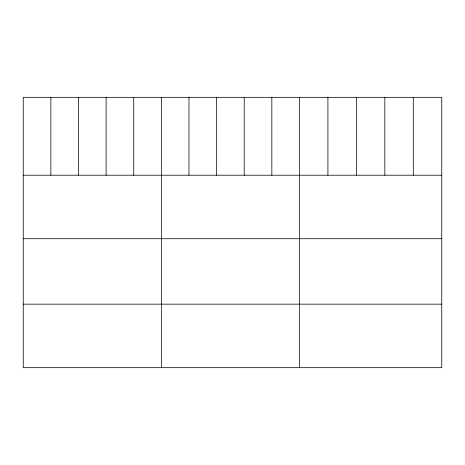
<?xml version="1.0" encoding="UTF-8"?>
<svg xmlns="http://www.w3.org/2000/svg" width="465" height="465" viewBox="0 0 465 465"><rect width="100%" height="100%" fill="white"/><g stroke="black" fill="none" stroke-linecap="round" stroke-linejoin="round"><path stroke-width="0.7" d="M441.75 175.212L441.75 367.675L23.25 367.675L23.25 97.325L441.75 97.325L441.75 175.212L23.25 175.212M23.25 238.725L441.75 238.725M23.25 304.162L441.75 304.162M413.292 97.325L413.292 175.212M384.834 97.325L384.834 175.212M356.376 97.325L356.376 175.212M327.918 97.325L327.918 175.212M299.46 97.325L299.46 367.675M271.839 97.325L271.839 175.212M244.218 97.325L244.218 175.212M216.597 97.325L216.597 175.212M188.976 97.325L188.976 175.212M161.355 97.325L161.355 367.675M133.734 97.325L133.734 175.212M106.113 97.325L106.113 175.212M78.492 97.325L78.492 175.212M50.871 97.325L50.871 175.212"/></g></svg>
